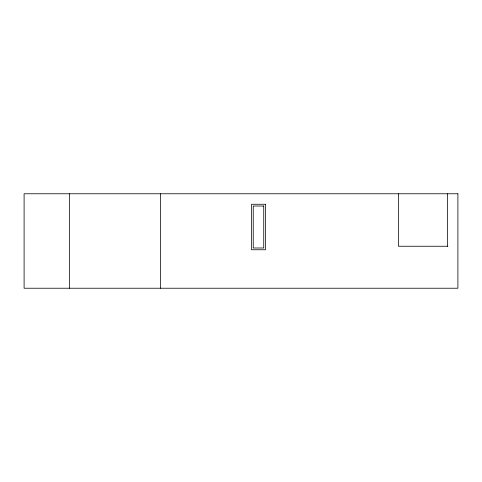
<?xml version="1.0" encoding="UTF-8"?>
<svg xmlns="http://www.w3.org/2000/svg" width="482" height="482" viewBox="0 0 482 482"><rect width="100%" height="100%" fill="white"/><g stroke="black" fill="none" stroke-linecap="round" stroke-linejoin="round"><path stroke-width="0.72" d="M447.905 246.248L398.427 246.248L398.427 193.77M447.404 193.77L447.404 246.248M160.536 193.77L160.536 288.23M69.577 193.77L69.577 288.23M457.9 193.77L24.1 193.77L24.1 288.23L457.9 288.23L457.9 193.77M265.492 204.266L251.496 204.266L251.496 249.748L265.492 249.748L265.492 204.266M263.738 206.019L253.243 206.019L253.243 247.995L263.738 247.995L263.738 206.019"/></g></svg>
